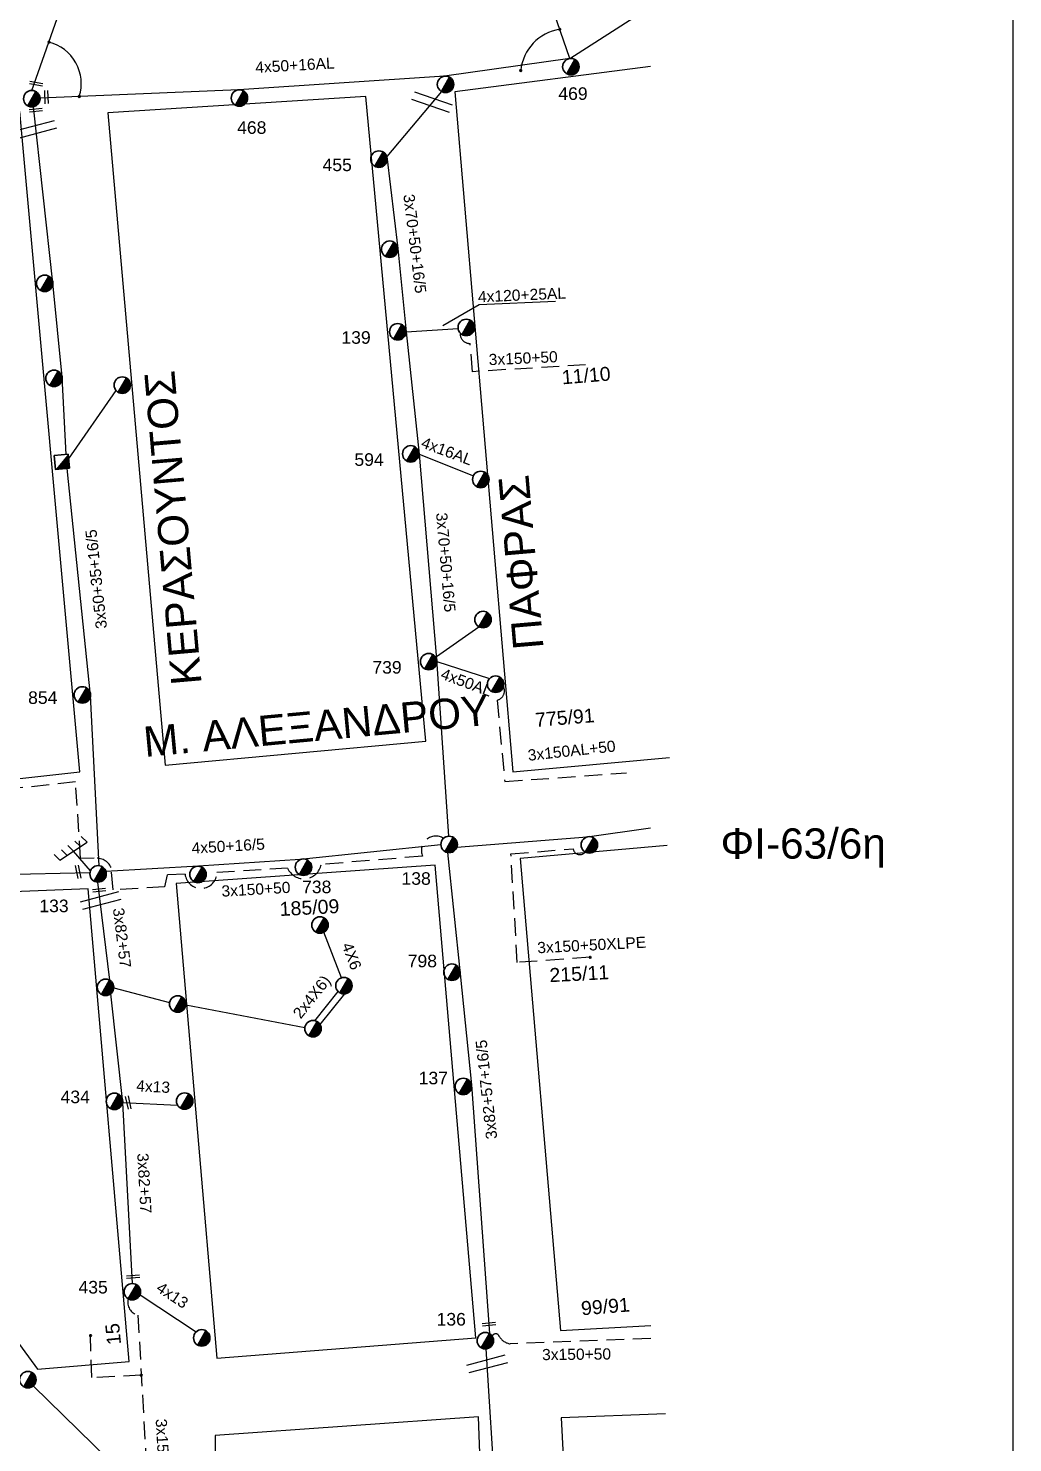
# Model space of a CAD drawing. Header units: millimetres. Extents: x 1421 to 7547, y 822 to 1873.
# Drawn here: x 7406.1 to 7547, y 1551 to 1753.5 of the extents above; entities that cross this region are included whole.
import ezdxf
from ezdxf.enums import TextEntityAlignment as Align

# ---------------------------------------------------------------- set-up
doc = ezdxf.new("R2010")
doc.units = ezdxf.units.MM
doc.linetypes.add('DASHED', pattern=[19.05, 12.7, -6.35])
doc.layers.get('0').update_dxf_attribs({"lineweight": 30})
for name, color, linetype, lineweight in [('3x150+50', 7, 'Continuous', 30), ('3x50+35+16_5', 7, 'Continuous', 30), ('3x70+50+16_5', 7, 'Continuous', 30), ('3x82+57', 7, 'Continuous', 30), ('3x82+57+16_5', 7, 'Continuous', 30), ('4x13', 7, 'Continuous', 30), ('4x50+16_5', 7, 'Continuous', 30), ('4x50AL', 7, 'Continuous', 30), ('PINAKIDA', 7, 'DASHED', 30), ('TEXT_ΚΑΛΩΔΙΩΝ', 7, 'Continuous', 30), ('Άγνωστο εναέριο καλώδιο', 7, 'Continuous', 30), ('Άγνωστο Υπόγειο Καλώδιο', 7, 'DASHED', 30), ('Γυμνά εναέρια ΧΤ (3Φ)   4x16AL', 7, 'Continuous', 30), ('Γυμνά εναέρια ΧΤ και ΦΟΠ (3Φ)   4x50+16AL', 7, 'Continuous', 30), ('Επιγραφές - Σχήματα', 7, 'Continuous', 30), ('Καλώδια ΧΤ   3x150+50CU', 7, 'DASHED', 30), ('Καλώδια ΧΤ   3x150+70AL', 7, 'DASHED', 30), ('Καλώδια ΧΤ   3x150AL+50CU', 7, 'DASHED', 30), ('Μηχανική τομή', 7, 'Continuous', 30), ('Στύλος ΦΜ', 7, 'Continuous', 30), ('Στύλος ΦΜ @ 1', 7, 'Continuous', 30), ('ΣΥΝ.ΚΑΛ4Χ6', 7, 'YPARXSK3X70+54', 30), ('Συνδέσεις', 7, 'Continuous', 30), ('Συνεστραμμένα ΧΤ  4x120+25 AL', 7, 'SYN_LINE', 30), ('Τομή', 7, 'Continuous', 30), ('Υπόβαθρο ΔΕΗ', 7, 'Continuous', 30)]:
    doc.layers.add(name, color=color, linetype=linetype, lineweight=lineweight)
doc.styles.add('arial', font='arial.ttf')
doc.styles.get("Standard").update_dxf_attribs({"font": 'arial.ttf'})
doc.linetypes.add('SYN_LINE', pattern='A,0.5,-0.0001,["/\\/\\/\\/",Standard,S=0.1,R=0,X=0,Y=-0.05],-0.25', length=0.7501)
doc.linetypes.add('YPARXSK3X70+54', pattern='A,2.5,[131,ltypeshp.shx,S=1,R=0,X=-9e-10,Y=0],-1e-11,[131,ltypeshp.shx,S=-1,R=180,X=2,Y=0],-4.1,[131,ltypeshp.shx,S=1,R=0,X=-0.1,Y=0],-1.9,2,0', length=10.5)

# ---------------------------------------------------------------- blocks, each defined once
blk = doc.blocks.new('ΥΠΑΡΧΩΝ ΤΣΙΜΕΝΤΕΝΙΟΣ ΣΤΥΛΟΣ')
at = {"layer": 'Στύλος ΦΜ'}
blk.add_hatch(color=7, dxfattribs=at).paths.add_polyline_path([(-1.29, -2.28, 0.574793), (2.62, 0, 0.268822), (1.3, 2.27)])
at = {"layer": 'Στύλος ΦΜ', "color": 7}
blk.add_line((-1.29, -2.28), (1.3, 2.27), dxfattribs=at)
blk.add_circle((0, 0), 2.62, dxfattribs=at)
at = {"layer": 'Στύλος ΦΜ', "flags": 4}
for tag, p in [('ΑΡΙΘΜΟΣ', (-4.68, 8.05)), ('ΤΥΠΟΣ', (-4.91, 3.03))]:
    blk.add_attdef(tag, p, '', height=4, dxfattribs=at)
blk = doc.blocks.new('ΤΟΜΗ')
at = {"layer": 'Τομή', "lineweight": -3, "ltscale": 40}
for p, q in [((-11.37, 1.1), (11.37, 1.1)), ((11.37, -3.57), (-11.37, -3.57))]:
    blk.add_line(p, q, dxfattribs=at)
blk = doc.blocks.new('ΜΗΧΑΝΙΚΗ ΤΟΜΗ')
at = {"layer": 'Μηχανική τομή', "lineweight": -3, "ltscale": 40}
for p, q in [((-3.78, 1.15), (3.8, 1.15)), ((3.8, -0.4), (-3.78, -0.4))]:
    blk.add_line(p, q, dxfattribs=at)
blk = doc.blocks.new('A$C4BA07827')
at = {"lineweight": -3}
for p, q in [((0, 4.84), (2.52, 2.11)), ((4.43, 3.45), (0.61, 0.78)), ((2.52, 2.11), (3.36, 1.34)), ((3.41, 2.74), (4.26, 1.96)), ((4.43, 3.45), (5.28, 2.68)), ((0.61, 0.78), (1.46, 0)), ((1.55, 1.43), (2.39, 0.66))]:
    blk.add_line(p, q, dxfattribs=at)
blk = doc.blocks.new('TETRAGWNOS STYLOS')
at = {"layer": 'Επιγραφές - Σχήματα', "ltscale": 20}
h = blk.add_hatch(color=256, dxfattribs=at)
h.dxf.hatch_style = 1
h.paths.add_polyline_path([(1780.49, 599.68), (1778.49, 597.68), (1780.49, 597.68)])
blk.add_lwpolyline([(1778.49, 599.68), (1780.49, 599.68), (1780.49, 597.68), (1778.49, 597.68)], close=True, dxfattribs=at)
blk = doc.blocks.new('_ΣΥΝΔΕΣΗ')
at = {"layer": 'Συνδέσεις', "linetype": 'SYN_LINE', "ltscale": 40}
blk.add_hatch(color=256, dxfattribs=at).paths.add_polyline_path([(0.5, -0.01, 1), (-0.5, -0.01, 1)])
at = {"layer": 'Συνδέσεις'}
blk.add_circle((0, -0.01), 0.5, dxfattribs=at)

msp = doc.modelspace()

# ---------------------------------------------------------------- linework, layer by layer
at = {"linetype": 'Continuous', "lineweight": -3, "ltscale": 0.2}
msp.add_lwpolyline([(7481.53, 1714.4), (7470.62, 1713.9), (7465.42, 1710.93)], dxfattribs=at)
at = {"color": 1, "linetype": 'Continuous', "lineweight": -3, "ltscale": 0.2}
msp.add_lwpolyline([(7467.44, 1636.27), (7486.08, 1637.73), (7495.14, 1639.05)], dxfattribs=at)
at = {"layer": '3x150+50', "color": 62, "linetype": 'DASHED', "lineweight": -3, "ltscale": 0.2}
msp.add_lwpolyline([(7485.86, 1705.33), (7469.68, 1704.34), (7469.33, 1708.39, -0.447371), (7467.89, 1709.9, 3.07152)], format="xyb", dxfattribs=at)
at = {"layer": '3x150+50', "color": 1, "linetype": 'DASHED', "lineweight": -3, "ltscale": 0.2}
msp.add_lwpolyline([(7486.52, 1620.49), (7476.08, 1619.75), (7475.17, 1635.3), (7484.07, 1636.03, 0.671121), (7485.81, 1635.57, -5.773598)], format="xyb", dxfattribs=at)
at = {"layer": '3x50+35+16_5', "color": 85, "lineweight": -3, "ltscale": 0.2}
for points in [[(7411.5, 1692.5), (7410.92, 1703.61), (7409.61, 1717.08), (7406.82, 1742.28)], [(7416.22, 1633.59), (7414.99, 1657.96), (7411.64, 1690.5)]]:
    msp.add_lwpolyline(points, dxfattribs=at)
at = {"layer": '3x70+50+16_5', "color": 62, "linetype": 'SYN_LINE', "lineweight": -3, "ltscale": 15}
msp.add_lwpolyline([(7465.23, 1744.45), (7457.38, 1735.16), (7458.98, 1721.99), (7460.15, 1710.07), (7462.01, 1692.53), (7464.53, 1663.19), (7466.24, 1637.82)], dxfattribs=at)
at = {"layer": '3x82+57', "color": 6, "linetype": 'Continuous', "lineweight": -3, "ltscale": 0.2}
for points in [[(7416, 1631.25), (7417.72, 1617.21)], [(7417.84, 1615.24), (7419.58, 1599.71), (7420.96, 1573.78)]]:
    msp.add_lwpolyline(points, dxfattribs=at)
at = {"layer": '3x82+57+16_5', "color": 1, "linetype": 'Continuous', "lineweight": -3, "ltscale": 0.2}
msp.add_lwpolyline([(7466.09, 1635.49), (7467.88, 1618.13), (7469.5, 1602.23), (7472.09, 1566.61)], dxfattribs=at)
at = {"layer": '3x82+57+16_5', "color": 5, "linetype": 'Continuous', "lineweight": -3, "ltscale": 0.2}
msp.add_lwpolyline([(7471.59, 1564.42), (7474.32, 1520.7), (7476.61, 1493.04)], dxfattribs=at)
at = {"layer": '4x13', "color": 6, "lineweight": -3, "ltscale": 0.2}
for points in [[(7419.58, 1599.71), (7427.45, 1599.3)], [(7422.07, 1572.18), (7430.12, 1566.86)]]:
    msp.add_lwpolyline(points, dxfattribs=at)
at = {"layer": '4x50+16_5', "color": 1, "lineweight": -3, "ltscale": 0.2}
msp.add_lwpolyline([(7465.14, 1636.59), (7444.99, 1634.47), (7430.45, 1633.52), (7417.2, 1632.76)], dxfattribs=at)
at = {"layer": '4x50AL', "color": 62, "lineweight": -3, "ltscale": 0.2}
msp.add_line((7464.58, 1662.82), (7472.11, 1660.4), dxfattribs=at)
at = {"layer": 'PINAKIDA', "linetype": 'Continuous', "lineweight": -3, "ltscale": 0.2}
msp.add_lwpolyline([(5474.15, 1851.64), (7546.99, 1855.83), (7546.99, 826.44), (5474.15, 822.25)], close=True, dxfattribs=at)
at = {"layer": 'Άγνωστο εναέριο καλώδιο', "color": 62, "lineweight": -3, "ltscale": 0.2}
msp.add_line((7464.5, 1663.54), (7470.59, 1667.82), dxfattribs=at)
at = {"layer": 'Άγνωστο εναέριο καλώδιο', "color": 27, "lineweight": -3, "ltscale": 0.2}
msp.add_lwpolyline([(7483.61, 1749.17), (7495.14, 1756.6)], dxfattribs=at)
at = {"layer": 'Άγνωστο εναέριο καλώδιο', "color": 78, "lineweight": -3, "ltscale": 0.2}
msp.add_lwpolyline([(7411.84, 1691.81), (7418.64, 1701.66)], dxfattribs=at)
at = {"layer": 'Άγνωστο εναέριο καλώδιο', "color": 85, "lineweight": -3, "ltscale": 10}
msp.add_lwpolyline([(7414.9, 1632.57), (7402.17, 1632.3), (7386.43, 1638.54), (7365.12, 1647.42)], dxfattribs=at)
at = {"layer": 'Άγνωστο Υπόγειο Καλώδιο', "color": 6, "lineweight": -3, "ltscale": 0.2}
msp.add_lwpolyline([(7422.25, 1560.65), (7415.16, 1560.3), (7414.99, 1566.32)], dxfattribs=at)
at = {"layer": 'Γυμνά εναέρια ΧΤ (3Φ)   4x16AL', "color": 62, "lineweight": -3, "ltscale": 0.2}
msp.add_lwpolyline([(7462.01, 1692.53), (7469.8, 1689.44)], dxfattribs=at)
at = {"layer": 'Γυμνά εναέρια ΧΤ (3Φ)   4x16AL', "color": 6, "lineweight": -3, "ltscale": 0.2}
for points in [[(7418.31, 1616.12), (7426.31, 1614.02)], [(7428.64, 1613.69), (7445.67, 1610.42)]]:
    msp.add_lwpolyline(points, dxfattribs=at)
at = {"layer": 'Γυμνά εναέρια ΧΤ και ΦΟΠ (3Φ)   4x50+16AL', "color": 27, "lineweight": -3, "ltscale": 0.2}
for points in [[(7406.61, 1744.61), (7421.18, 1786.17), (7434.61, 1826.88), (7441.44, 1850.69)], [(7483.61, 1749.17), (7476, 1771.21), (7476.04, 1787.33), (7485.71, 1811.99), (7497.05, 1836.26)], [(7483.61, 1749.17), (7483.61, 1749.17), (7465.65, 1746.64), (7436.23, 1744.71), (7407.76, 1743.52)]]:
    msp.add_lwpolyline(points, dxfattribs=at)
at = {"layer": 'Γυμνά εναέρια ΧΤ και ΦΟΠ (3Φ)   4x50+16AL', "color": 2, "lineweight": -3, "ltscale": 0.2}
msp.add_lwpolyline([(7421.84, 1544.36), (7406.79, 1559.11)], dxfattribs=at)
at = {"layer": 'Καλώδια ΧΤ   3x150+50CU', "color": 62, "lineweight": -3, "ltscale": 0.2}
msp.add_lwpolyline([(7465.53, 1637.52, 0.745609), (7462.53, 1634.97), (7448.01, 1633.78, -0.734519), (7443.2, 1633.25), (7433.08, 1632.64, -0.950597), (7428.52, 1632.4), (7425.95, 1632.28), (7425.59, 1630.57), (7418.21, 1630.16), (7417.96, 1633.33, 0.320902), (7415.49, 1634.68), (7413.57, 1634.63), (7412.85, 1645.62), (7391.14, 1643.21), (7359.33, 1657.45, -0.513667), (7356.33, 1656.43), (7343.83, 1661.94), (7342.13, 1661.03), (7333.49, 1664.1), (7346.72, 1697.69), (7359.1, 1693.48)], format="xyb", dxfattribs=at)
at = {"layer": 'Καλώδια ΧΤ   3x150+70AL', "color": 6, "lineweight": -3, "ltscale": 0.2}
msp.add_lwpolyline([(7420.39, 1571.58, 0.412805), (7421.76, 1569.23), (7422.96, 1547.97, 0.972922), (7422.18, 1539.63), (7422.57, 1531.31, 0.803413), (7423.13, 1525.79), (7423.48, 1514.14)], format="xyb", dxfattribs=at)
at = {"layer": 'Καλώδια ΧΤ   3x150AL+50CU', "color": 62, "lineweight": -3, "ltscale": 0.2}
msp.add_lwpolyline([(7473.2, 1657.3), (7474.28, 1645.66), (7491.72, 1646.9)], dxfattribs=at)
at = {"layer": 'Καλώδια ΧΤ   3x150AL+50CU', "color": 1, "lineweight": -3, "ltscale": 0.2}
msp.add_lwpolyline([(7495.17, 1565.92), (7475.08, 1565.14, -0.228513), (7473.5, 1566.18, 0.740293), (7472.49, 1566.23, 1.557433)], format="xyb", dxfattribs=at)
at = {"layer": 'Καλώδια ΧΤ   3x150AL+50CU', "color": 62, "lineweight": -3, "ltscale": 0.2}
msp.add_arc((7472.85, 1658.65), 1.39, 284.5801, 25.7665, dxfattribs=at)
at = {"layer": 'ΣΥΝ.ΚΑΛ4Χ6', "color": 6, "linetype": 'SYN_LINE', "lineweight": -3, "ltscale": 20}
for points in [[(7450.9, 1617.53), (7448.4, 1624.08)], [(7447.12, 1611.41), (7450.44, 1615.57)], [(7447.86, 1610.85), (7451.38, 1615.24)]]:
    msp.add_lwpolyline(points, dxfattribs=at)
at = {"layer": 'Συνεστραμμένα ΧΤ  4x120+25 AL', "color": 62, "linetype": 'SYN_LINE', "lineweight": -3, "ltscale": 8}
msp.add_lwpolyline([(7460.15, 1710.07), (7467.6, 1710.53)], dxfattribs=at)
at = {"layer": 'Υπόβαθρο ΔΕΗ', "lineweight": -3, "ltscale": 0.2}
for points in [[(7495.14, 1748.02), (7467.16, 1744.41), (7475.43, 1647.06), (7497.88, 1649.09)], [(7462.98, 1651.42), (7454.39, 1743.76), (7417.48, 1741.39), (7425.65, 1647.99), (7462.98, 1651.42)], [(7413.47, 1647.06), (7404.86, 1741.61)], [(7342.14, 1666.21), (7390.28, 1644.45), (7413.47, 1647.06)], [(7420.54, 1562.59), (7414.63, 1630.31), (7401.48, 1629.78), (7351.86, 1650.26), (7347.85, 1643.04), (7407.41, 1561.51), (7420.54, 1562.59)], [(7497.51, 1636.51), (7476.51, 1634.62), (7482.28, 1567.04), (7495.19, 1567.76)], [(7470.12, 1566), (7464.31, 1633.7), (7427.27, 1631.07), (7433.05, 1563.08), (7470.12, 1566)], [(7432.84, 1552), (7433.08, 1524.98), (7468.13, 1499.14), (7472.32, 1505.05), (7470.52, 1554.68), (7432.84, 1552)], [(7497.27, 1555.13), (7482.34, 1554.54), (7484.05, 1522.52), (7495.14, 1512.27)]]:
    msp.add_lwpolyline(points, dxfattribs=at)
at = {"layer": 'Υπόβαθρο ΔΕΗ', "lineweight": -3}
for centre, radius, start, end in [((7483.18, 1746.81), 6.64, 98.8347, 174.3079), ((7407.52, 1745.59), 6.14, 342.5446, 75.6492)]:
    msp.add_arc(centre, radius, start, end, dxfattribs=at)

# ---------------------------------------------------------------- block references
at = {"color": 10, "lineweight": -3, "ltscale": 0.2, "rotation": 5.435164949303608}
msp.add_blockref('TETRAGWNOS STYLOS', (5696.09, 926.89), dxfattribs=at)
at = {"layer": 'Μηχανική τομή', "lineweight": -3, "xscale": 0.2499999999999187, "yscale": 0.2499999999999187, "zscale": 0.2499999999999187}
for p, rotation in [((7407.19, 1745.5), 349.5837810858937), ((7408.57, 1743.66), 272.6235111482504), ((7407.16, 1741.68), 6.061076027082213), ((7413.14, 1632.71), 282.0768761496185), ((7416.23, 1629.99), 6.061076027082213), ((7420.3, 1599.67), 282.0768761496185), ((7421.08, 1574.66), 3.309447453626163), ((7472.03, 1567.88), 6.061076027082213)]:
    msp.add_blockref('ΜΗΧΑΝΙΚΗ ΤΟΜΗ', p, dxfattribs=dict(at, rotation=rotation))
at = {"layer": 'Στύλος ΦΜ @ 1', "lineweight": -3, "ltscale": 40}
ref = msp.add_blockref('ΥΠΑΡΧΩΝ ΤΣΙΜΕΝΤΕΝΙΟΣ ΣΤΥΛΟΣ', (7483.75, 1748.01), dxfattribs=dict(at, xscale=0.4499999999998181, yscale=0.4499999999998181, zscale=0.4499999999998181))
ref.add_attrib('ΤΥΠΟΣ', '469', (7481.95, 1743.26), dxfattribs={"layer": 'Στύλος ΦΜ', "height": 1.8, "flags": 4})
at = {"layer": 'Στύλος ΦΜ @ 1', "lineweight": -3, "ltscale": 40, "xscale": 0.4499999999998181, "yscale": 0.4499999999998181, "zscale": 0.4499999999998181}
for p in [(7465.81, 1745.48), (7457.81, 1721.88), (7468.77, 1710.68), (7409.76, 1703.4), (7419.53, 1702.42), (7470.85, 1688.91), (7471.17, 1668.85), (7472.97, 1659.59), (7486.39, 1636.59), (7430.37, 1632.35), (7447.83, 1625.11), (7417.14, 1616.19), (7451.26, 1616.42), (7427.47, 1613.8), (7446.84, 1610.27), (7428.46, 1599.9), (7430.91, 1565.99), (7406.02, 1560)]:
    msp.add_blockref('ΥΠΑΡΧΩΝ ΤΣΙΜΕΝΤΕΝΙΟΣ ΣΤΥΛΟΣ', p, dxfattribs=at)
at = {"layer": 'Στύλος ΦΜ @ 1', "lineweight": -3, "ltscale": 40}
ref = msp.add_blockref('ΥΠΑΡΧΩΝ ΤΣΙΜΕΝΤΕΝΙΟΣ ΣΤΥΛΟΣ', (7406.58, 1743.43), dxfattribs=dict(at, xscale=0.4499999999998181, yscale=0.4499999999998181, zscale=0.4499999999998181))
ref.add_attrib('ΤΥΠΟΣ', '131', (7398.97, 1739.32), dxfattribs={"layer": 'Στύλος ΦΜ', "height": 1.8, "flags": 4})
ref = msp.add_blockref('ΥΠΑΡΧΩΝ ΤΣΙΜΕΝΤΕΝΙΟΣ ΣΤΥΛΟΣ', (7436.3, 1743.53), dxfattribs=dict(at, xscale=0.4499999999998181, yscale=0.4499999999998181, zscale=0.4499999999998181))
ref.add_attrib('ΤΥΠΟΣ', '468', (7435.97, 1738.4), dxfattribs={"layer": 'Στύλος ΦΜ', "height": 1.8, "flags": 4})
ref = msp.add_blockref('ΥΠΑΡΧΩΝ ΤΣΙΜΕΝΤΕΝΙΟΣ ΣΤΥΛΟΣ', (7456.27, 1734.78), dxfattribs=dict(at, xscale=0.4499999999998181, yscale=0.4499999999998181, zscale=0.4499999999998181))
ref.add_attrib('ΤΥΠΟΣ', '455', (7448.2, 1733.06), dxfattribs={"layer": 'Στύλος ΦΜ', "height": 1.8, "flags": 4})
ref = msp.add_blockref('ΥΠΑΡΧΩΝ ΤΣΙΜΕΝΤΕΝΙΟΣ ΣΤΥΛΟΣ', (7408.43, 1717), dxfattribs=dict(at, xscale=0.4499999999998181, yscale=0.4499999999998181, zscale=0.4499999999998181))
ref.add_attrib('ΤΥΠΟΣ', '868', (7400.58, 1716.49), dxfattribs={"layer": 'Στύλος ΦΜ', "height": 1.8, "flags": 4})
ref = msp.add_blockref('ΥΠΑΡΧΩΝ ΤΣΙΜΕΝΤΕΝΙΟΣ ΣΤΥΛΟΣ', (7458.97, 1710.06), dxfattribs=dict(at, xscale=0.4499999999998181, yscale=0.4499999999998181, zscale=0.4499999999998181))
ref.add_attrib('ΤΥΠΟΣ', '139', (7450.9, 1708.34), dxfattribs={"layer": 'Στύλος ΦΜ', "height": 1.8, "flags": 4})
ref = msp.add_blockref('ΥΠΑΡΧΩΝ ΤΣΙΜΕΝΤΕΝΙΟΣ ΣΤΥΛΟΣ', (7460.83, 1692.58), dxfattribs=dict(at, xscale=0.4499999999998181, yscale=0.4499999999998181, zscale=0.4499999999998181))
ref.add_attrib('ΤΥΠΟΣ', '594', (7452.76, 1690.86), dxfattribs={"layer": 'Στύλος ΦΜ', "height": 1.8, "flags": 4})
ref = msp.add_blockref('ΥΠΑΡΧΩΝ ΤΣΙΜΕΝΤΕΝΙΟΣ ΣΤΥΛΟΣ', (7463.4, 1662.83), dxfattribs=dict(at, xscale=0.4499999999998181, yscale=0.4499999999998181, zscale=0.4499999999998181))
ref.add_attrib('ΤΥΠΟΣ', '739', (7455.33, 1661.11), dxfattribs={"layer": 'Στύλος ΦΜ', "height": 1.8, "flags": 4})
ref = msp.add_blockref('ΥΠΑΡΧΩΝ ΤΣΙΜΕΝΤΕΝΙΟΣ ΣΤΥΛΟΣ', (7413.81, 1658.06), dxfattribs=dict(at, xscale=0.4499999999998181, yscale=0.4499999999998181, zscale=0.4499999999998181))
ref.add_attrib('ΤΥΠΟΣ', '854', (7406.05, 1656.77), dxfattribs={"layer": 'Στύλος ΦΜ', "height": 1.8, "flags": 4})
ref = msp.add_blockref('ΥΠΑΡΧΩΝ ΤΣΙΜΕΝΤΕΝΙΟΣ ΣΤΥΛΟΣ', (7466.32, 1636.65), dxfattribs=dict(at, xscale=0.4499999999998181, yscale=0.4499999999998181, zscale=0.4499999999998181))
ref.add_attrib('ΤΥΠΟΣ', '138', (7459.5, 1630.87), dxfattribs={"layer": 'Στύλος ΦΜ', "height": 1.8, "flags": 4})
ref = msp.add_blockref('ΥΠΑΡΧΩΝ ΤΣΙΜΕΝΤΕΝΙΟΣ ΣΤΥΛΟΣ', (7445.47, 1633.39), dxfattribs=dict(at, xscale=0.4499999999998181, yscale=0.4499999999998181, zscale=0.4499999999998181))
ref.add_attrib('ΤΥΠΟΣ', '738', (7445.27, 1629.67), dxfattribs={"layer": 'Στύλος ΦΜ', "height": 1.8, "flags": 4})
ref = msp.add_blockref('ΥΠΑΡΧΩΝ ΤΣΙΜΕΝΤΕΝΙΟΣ ΣΤΥΛΟΣ', (7416.07, 1632.43), dxfattribs=dict(at, xscale=0.4499999999998181, yscale=0.4499999999998181, zscale=0.4499999999998181))
ref.add_attrib('ΤΥΠΟΣ', '133', (7407.66, 1626.95), dxfattribs={"layer": 'Στύλος ΦΜ', "height": 1.8, "flags": 4})
ref = msp.add_blockref('ΥΠΑΡΧΩΝ ΤΣΙΜΕΝΤΕΝΙΟΣ ΣΤΥΛΟΣ', (7466.72, 1618.35), dxfattribs=dict(at, xscale=0.4499999999998181, yscale=0.4499999999998181, zscale=0.4499999999998181))
ref.add_attrib('ΤΥΠΟΣ', '798', (7460.39, 1619.06), dxfattribs={"layer": 'Στύλος ΦΜ', "height": 1.8, "flags": 4})
ref = msp.add_blockref('ΥΠΑΡΧΩΝ ΤΣΙΜΕΝΤΕΝΙΟΣ ΣΤΥΛΟΣ', (7468.35, 1602), dxfattribs=dict(at, xscale=0.4499999999998181, yscale=0.4499999999998181, zscale=0.4499999999998181))
ref.add_attrib('ΤΥΠΟΣ', '137', (7461.96, 1602.3), dxfattribs={"layer": 'Στύλος ΦΜ', "height": 1.8, "flags": 4})
ref = msp.add_blockref('ΥΠΑΡΧΩΝ ΤΣΙΜΕΝΤΕΝΙΟΣ ΣΤΥΛΟΣ', (7418.41, 1599.86), dxfattribs=dict(at, xscale=0.4499999999998181, yscale=0.4499999999998181, zscale=0.4499999999998181))
ref.add_attrib('ΤΥΠΟΣ', '434', (7410.7, 1599.6), dxfattribs={"layer": 'Στύλος ΦΜ', "height": 1.8, "flags": 4})
ref = msp.add_blockref('ΥΠΑΡΧΩΝ ΤΣΙΜΕΝΤΕΝΙΟΣ ΣΤΥΛΟΣ', (7420.97, 1572.6), dxfattribs=dict(at, xscale=0.4499999999998181, yscale=0.4499999999998181, zscale=0.4499999999998181))
ref.add_attrib('ΤΥΠΟΣ', '435', (7413.26, 1572.35), dxfattribs={"layer": 'Στύλος ΦΜ', "height": 1.8, "flags": 4})
ref = msp.add_blockref('ΥΠΑΡΧΩΝ ΤΣΙΜΕΝΤΕΝΙΟΣ ΣΤΥΛΟΣ', (7471.5, 1565.59), dxfattribs=dict(at, xscale=0.4499999999998181, yscale=0.4499999999998181, zscale=0.4499999999998181))
ref.add_attrib('ΤΥΠΟΣ', '136', (7464.52, 1567.76), dxfattribs={"layer": 'Στύλος ΦΜ', "height": 1.8, "flags": 4})
at = {"layer": 'Συνδέσεις', "lineweight": -3, "xscale": 0.25, "yscale": 0.25, "zscale": 0.25}
for p in [(7482.16, 1753.37), (7409.04, 1751.54), (7476.57, 1747.47), (7413.37, 1743.75), (7486.52, 1620.49), (7414.99, 1566.32), (7422.25, 1560.65)]:
    msp.add_blockref('_ΣΥΝΔΕΣΗ', p, dxfattribs=at)
at = {"layer": 'Τομή', "lineweight": -3}
for p, xscale, yscale, zscale, rotation in [((7463.78, 1742.64), 0.2499999999998871, 0.2499999999998871, 0.2499999999998871, 161.0547186089919), ((7407.32, 1738.73), 0.2499999999998871, 0.2499999999998871, 0.2499999999998871, 194.8762391605363), ((7416.51, 1628.32), 0.2499999999998872, 0.2499999999998872, 0.2499999999998872, 194.8762391605363), ((7471.84, 1561.96), 0.2499999999998872, 0.2499999999998872, 0.2499999999998872, 194.8762391605363)]:
    msp.add_blockref('ΤΟΜΗ', p, dxfattribs=dict(at, xscale=xscale, yscale=yscale, zscale=zscale, rotation=rotation))
at = {"layer": 'Υπόβαθρο ΔΕΗ', "lineweight": -3, "ltscale": 0.2, "rotation": 178.3046264240198}
msp.add_blockref('A$C4BA07827', (7415.13, 1637.72), dxfattribs=at)

# ---------------------------------------------------------------- texts
at = {"lineweight": -3, "ltscale": 40, "char_height": 4, "width": 51.2353, "attachment_point": 1, "style": 'arial'}
for s, insert, rotation in [('{\\H1.083x;ΚΕΡΑΣΟΥΝΤΟΣ}', (7426.58, 1659.28), 94.9733), ('{\\H1.083x;ΠΑΦΡΑΣ}', (7475.53, 1664.36), 94.9733), ('{\\H1.083x;M. ΑΛΕΞΑΝΔΡΟΥ}', (7422.37, 1653.48), 5.3463)]:
    msp.add_mtext(s, dxfattribs=dict(at, insert=insert, rotation=rotation))
at = {"lineweight": -3, "ltscale": 40, "insert": (7505.17, 1638.95), "char_height": 4, "width": 51.2353, "attachment_point": 1, "style": 'arial'}
msp.add_mtext('{\\H1.083x;ΦΙ-63/6η}', dxfattribs=at)
at = {"layer": 'TEXT_ΚΑΛΩΔΙΩΝ', "lineweight": -3, "ltscale": 0.2, "style": 'arial'}
for s, rotation, p in [('4x50+16AL ', 3.2943, (7438.62, 1747.11)), ('4x120+25AL', 2.5235, (7470.48, 1714.26)), ('3x150+50', 2.5235, (7472.02, 1705.27)), ('4x16AL ', 339.5489, (7462.18, 1693.55)), ('3x50+35+16/5 ', 96.1356, (7417.35, 1667.62)), ('4x50AL ', 339.5489, (7464.98, 1660.43)), ('3x150AL+50', 6.149, (7477.67, 1648.62)), ('4x50+16/5', 3.2943, (7429.5, 1635.32)), ('3x150+50', 3.2943, (7433.78, 1629.16)), ('3x150+50XLPE', 2.9665, (7478.98, 1621.06)), ('3x82+57+16/5 ', 96.1356, (7473.21, 1594.53)), ('3x150+50 ', 0.5827, (7479.63, 1562.8))]:
    msp.add_text(s, height=1.6, rotation=rotation, dxfattribs=at).set_placement(p)
at = {"layer": 'TEXT_ΚΑΛΩΔΙΩΝ', "lineweight": -3, "ltscale": 0.2}
for s, rotation, p in [('3x70+50+16/5', 276.9466, (7461.42, 1722.67)), ('3x70+50+16/5', 274.9038, (7465.85, 1677.04)), ('3x82+57', 277.0155, (7419.5, 1623.28)), ('4Χ6', 290.8758, (7452.38, 1620.66)), ('2x4Χ6)', 51.4263, (7446.65, 1614.83)), ('4x13', 356.995, (7423.96, 1601.98)), ('3x82+57', 273.0502, (7422.7, 1588.14)), ('4x13', 326.5291, (7426.72, 1572.11)), ('3x150+70AL', 273.2265, (7425.46, 1548.11))]:
    msp.add_text(s, height=1.6, rotation=rotation, dxfattribs=at).set_placement(p, align=Align.MIDDLE_CENTER)
at = {"layer": 'Υπόβαθρο ΔΕΗ', "lineweight": -3, "char_height": 2, "attachment_point": 1}
for s, insert, rotation in [('11/10', (7482.37, 1704.52), 4.6392), ('775/91', (7478.54, 1655.47), 4.6392), ('185/09', (7442.01, 1628.39), 3), ('215/11', (7480.63, 1618.92), 3), ('99/91', (7485.12, 1571.21), 4.6392), ('15', (7417.38, 1564.89), 95.7698)]:
    msp.add_mtext_dynamic_manual_height_columns(s, width=17.2548, gutter_width=12.5, heights=[0], dxfattribs=dict(at, insert=insert, rotation=rotation))

doc.saveas('drawing.dxf')
